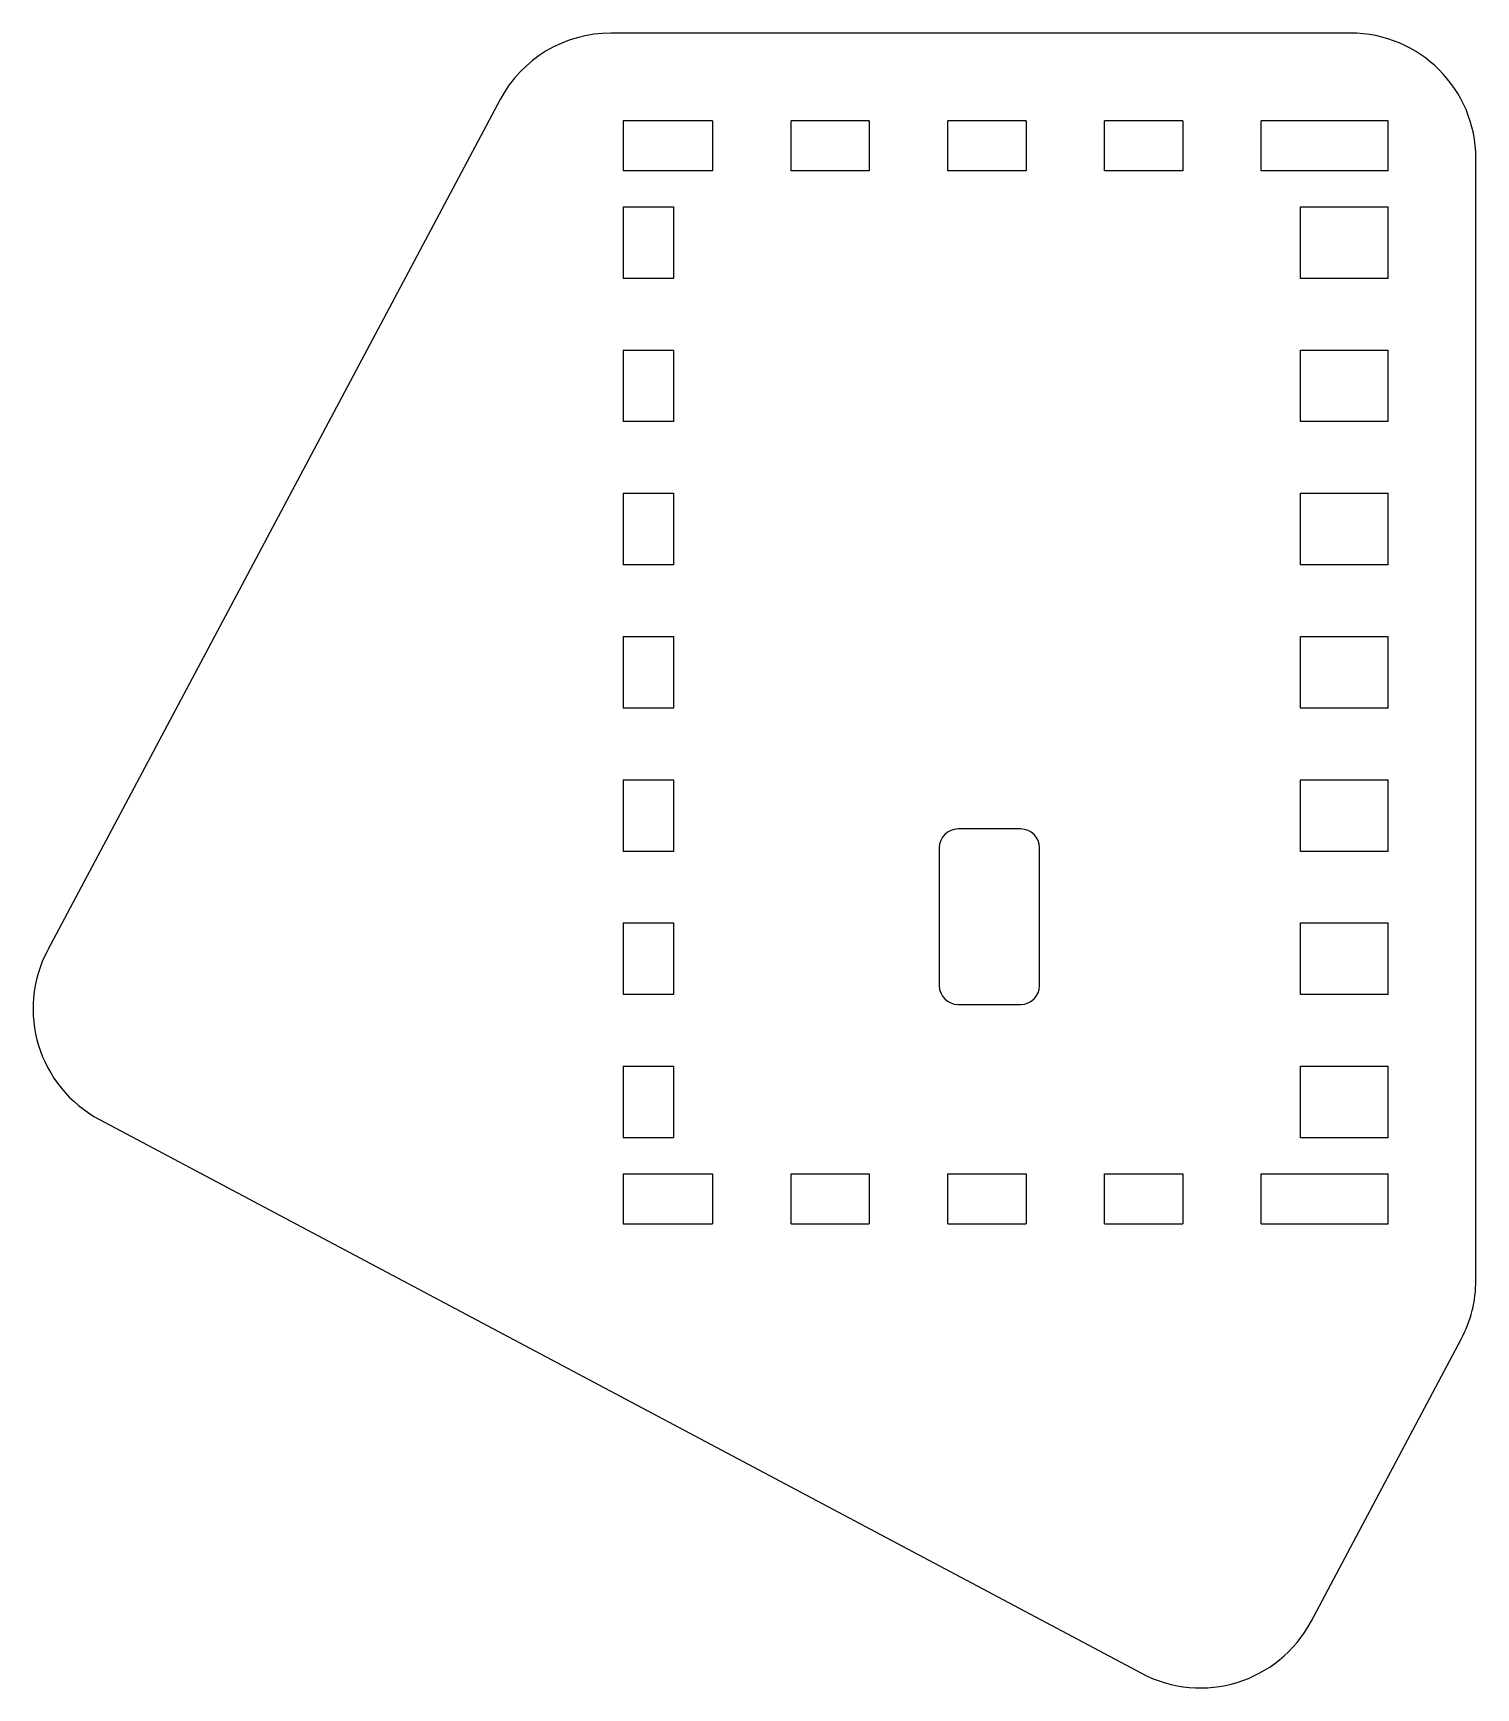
# Model space of a CAD drawing. Header units: millimetres. Extents: x -51 to 64, y -41 to 91.
import ezdxf

# ---------------------------------------------------------------- set-up
doc = ezdxf.new("R2010")
doc.units = ezdxf.units.MM

msp = doc.modelspace()

# ---------------------------------------------------------------- linework, layer by layer
at = {"color": 7, "linetype": 'Continuous', "lineweight": 25}
for p, q in [((54, 91), (-4.99, 91)), ((-13.82, 85.69), (-49.9, 17.85)), ((3.12, 84), (-4, 84)), ((-4, 84), (-4, 80)), ((3.12, 84), (3.12, 80)), ((15.62, 84), (9.38, 84)), ((9.38, 80), (9.38, 84)), ((15.62, 84), (15.62, 80)), ((28.12, 84), (21.88, 84)), ((21.88, 80), (21.88, 84)), ((28.12, 84), (28.12, 80)), ((40.62, 84), (34.38, 84)), ((34.38, 80), (34.38, 84)), ((40.62, 84), (40.62, 80)), ((46.88, 80), (46.88, 84)), ((57, 84), (46.88, 84)), ((57, 80), (57, 84)), ((64, -8.51), (64, 81)), ((3.12, 80), (-4, 80)), ((15.62, 80), (9.38, 80)), ((28.12, 80), (21.88, 80)), ((40.62, 80), (34.38, 80)), ((57, 80), (46.88, 80)), ((-4, 77.14), (-4, 71.43)), ((-4, 77.14), (0, 77.14)), ((0, 77.14), (0, 71.43)), ((50, 71.43), (50, 77.14)), ((50, 77.14), (57, 77.14)), ((57, 71.43), (57, 77.14)), ((0, 71.43), (-4, 71.43)), ((57, 71.43), (50, 71.43)), ((-4, 65.71), (-4, 60)), ((-4, 65.71), (0, 65.71)), ((0, 65.71), (0, 60)), ((50, 60), (50, 65.71)), ((50, 65.71), (57, 65.71)), ((57, 60), (57, 65.71)), ((0, 60), (-4, 60)), ((57, 60), (50, 60)), ((-4, 54.29), (-4, 48.57)), ((-4, 54.29), (0, 54.29)), ((0, 54.29), (0, 48.57)), ((50, 48.57), (50, 54.29)), ((50, 54.29), (57, 54.29)), ((57, 48.57), (57, 54.29)), ((0, 48.57), (-4, 48.57)), ((57, 48.57), (50, 48.57)), ((-4, 42.86), (-4, 37.14)), ((-4, 42.86), (0, 42.86)), ((0, 42.86), (0, 37.14)), ((50, 37.14), (50, 42.86)), ((50, 42.86), (57, 42.86)), ((57, 37.14), (57, 42.86)), ((0, 37.14), (-4, 37.14)), ((57, 37.14), (50, 37.14)), ((-4, 31.43), (-4, 25.71)), ((-4, 31.43), (0, 31.43)), ((0, 31.43), (0, 25.71)), ((50, 25.71), (50, 31.43)), ((50, 31.43), (57, 31.43)), ((57, 25.71), (57, 31.43)), ((27.7, 27.5), (22.7, 27.5)), ((0, 25.71), (-4, 25.71)), ((21.2, 26), (21.2, 15)), ((29.2, 15), (29.2, 26)), ((57, 25.71), (50, 25.71)), ((-4, 20), (-4, 14.29)), ((-4, 20), (0, 20)), ((0, 20), (0, 14.29)), ((50, 14.29), (50, 20)), ((50, 20), (57, 20)), ((57, 14.29), (57, 20)), ((0, 14.29), (-4, 14.29)), ((22.7, 13.5), (27.7, 13.5)), ((57, 14.29), (50, 14.29)), ((-4, 8.57), (-4, 2.86)), ((-4, 8.57), (0, 8.57)), ((0, 8.57), (0, 2.86)), ((50, 2.86), (50, 8.57)), ((50, 8.57), (57, 8.57)), ((57, 2.86), (57, 8.57)), ((-45.76, 4.32), (37.33, -39.86)), ((0, 2.86), (-4, 2.86)), ((57, 2.86), (50, 2.86)), ((-4, 0), (-4, -4)), ((-4, 0), (3.12, 0)), ((3.12, 0), (3.12, -4)), ((9.38, -4), (9.38, 0)), ((9.38, 0), (15.62, 0)), ((15.62, 0), (15.62, -4)), ((21.88, -4), (21.88, 0)), ((21.88, 0), (28.12, 0)), ((28.12, 0), (28.12, -4)), ((34.38, -4), (34.38, 0)), ((34.38, 0), (40.62, 0)), ((40.62, 0), (40.62, -4)), ((46.88, 0), (57, 0)), ((46.88, -4), (46.88, 0)), ((57, -4), (57, 0)), ((-4, -4), (3.12, -4)), ((9.38, -4), (15.62, -4)), ((21.88, -4), (28.12, -4)), ((34.38, -4), (40.62, -4)), ((46.88, -4), (57, -4)), ((50.85, -35.72), (62.83, -13.2))]:
    msp.add_line(p, q, dxfattribs=at)
for centre, radius, start, end in [((-4.99, 81), 10, 90, 152), ((54, 81), 10, 0, 90), ((22.7, 26), 1.5, 90, 180), ((27.7, 26), 1.5, 0, 90), ((-41.07, 13.15), 10, 152, 242), ((22.7, 15), 1.5, 180, 270), ((27.7, 15), 1.5, 270, 0), ((54, -8.51), 10, 332, 0), ((42.03, -31.03), 10, 242, 332)]:
    msp.add_arc(centre, radius, start, end, dxfattribs=at)

doc.saveas('drawing.dxf')
